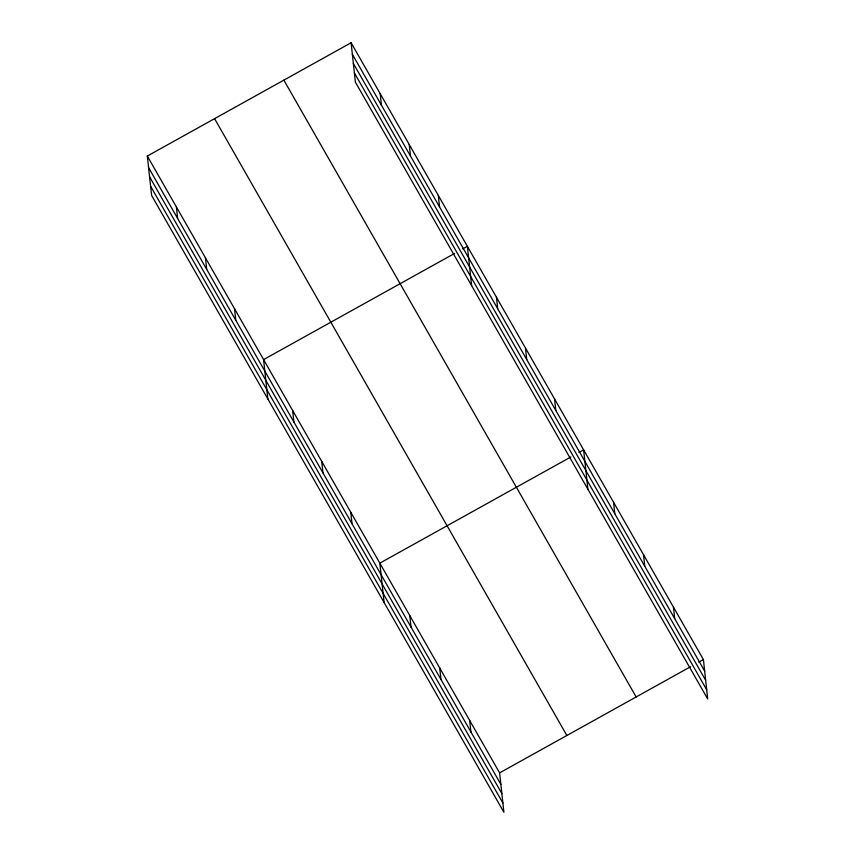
<?xml version="1.0" encoding="UTF-8"?>
<svg xmlns="http://www.w3.org/2000/svg" width="855" height="855" viewBox="0 0 855 855"><rect width="100%" height="100%" fill="white"/><g stroke="black" fill="none" stroke-linecap="round" stroke-linejoin="round"><path stroke-width="1.28" d="M147.317 156.048L499.619 772.877L503.894 812.25L151.592 195.41L147.317 156.048L351.106 42.75L703.409 659.59L707.683 698.952L355.381 82.123L351.106 42.75M454.614 253.401L263.575 359.602L267.85 398.964M462.726 248.88L467.364 246.304L471.639 285.677M570.873 456.955L379.834 563.156L384.109 602.529M578.985 452.445L583.623 449.858L587.898 489.231M499.619 772.877L690.648 666.676M698.77 662.165L703.409 659.59M352.356 54.26L704.659 671.1M353.361 63.452L705.653 680.291M354.387 72.931L706.679 689.761M283.86 80.135L636.152 696.975M214.573 118.653L566.865 735.492M148.567 167.559L500.87 784.398M149.572 176.75L501.864 793.59M150.598 186.219L502.89 803.059M673.462 607.157L674.713 618.667M643.516 554.724L644.766 566.234M613.569 502.291L614.82 513.812M554.564 398.975L555.814 410.486M525.494 348.081L526.744 359.602M496.434 297.198L497.685 308.708M438.305 195.421L439.555 206.931M409.235 144.527L410.486 156.038M469.673 720.444L470.923 731.966M380.176 93.644L381.426 105.154M439.727 668.022L440.977 679.533M409.78 615.589L411.031 627.1M350.774 512.263L352.025 523.784M321.704 461.379L322.955 472.89M292.645 410.486L293.896 422.007M234.516 308.708L235.766 320.23M205.446 257.825L206.696 269.336M176.387 206.931L177.637 218.453"/></g></svg>
